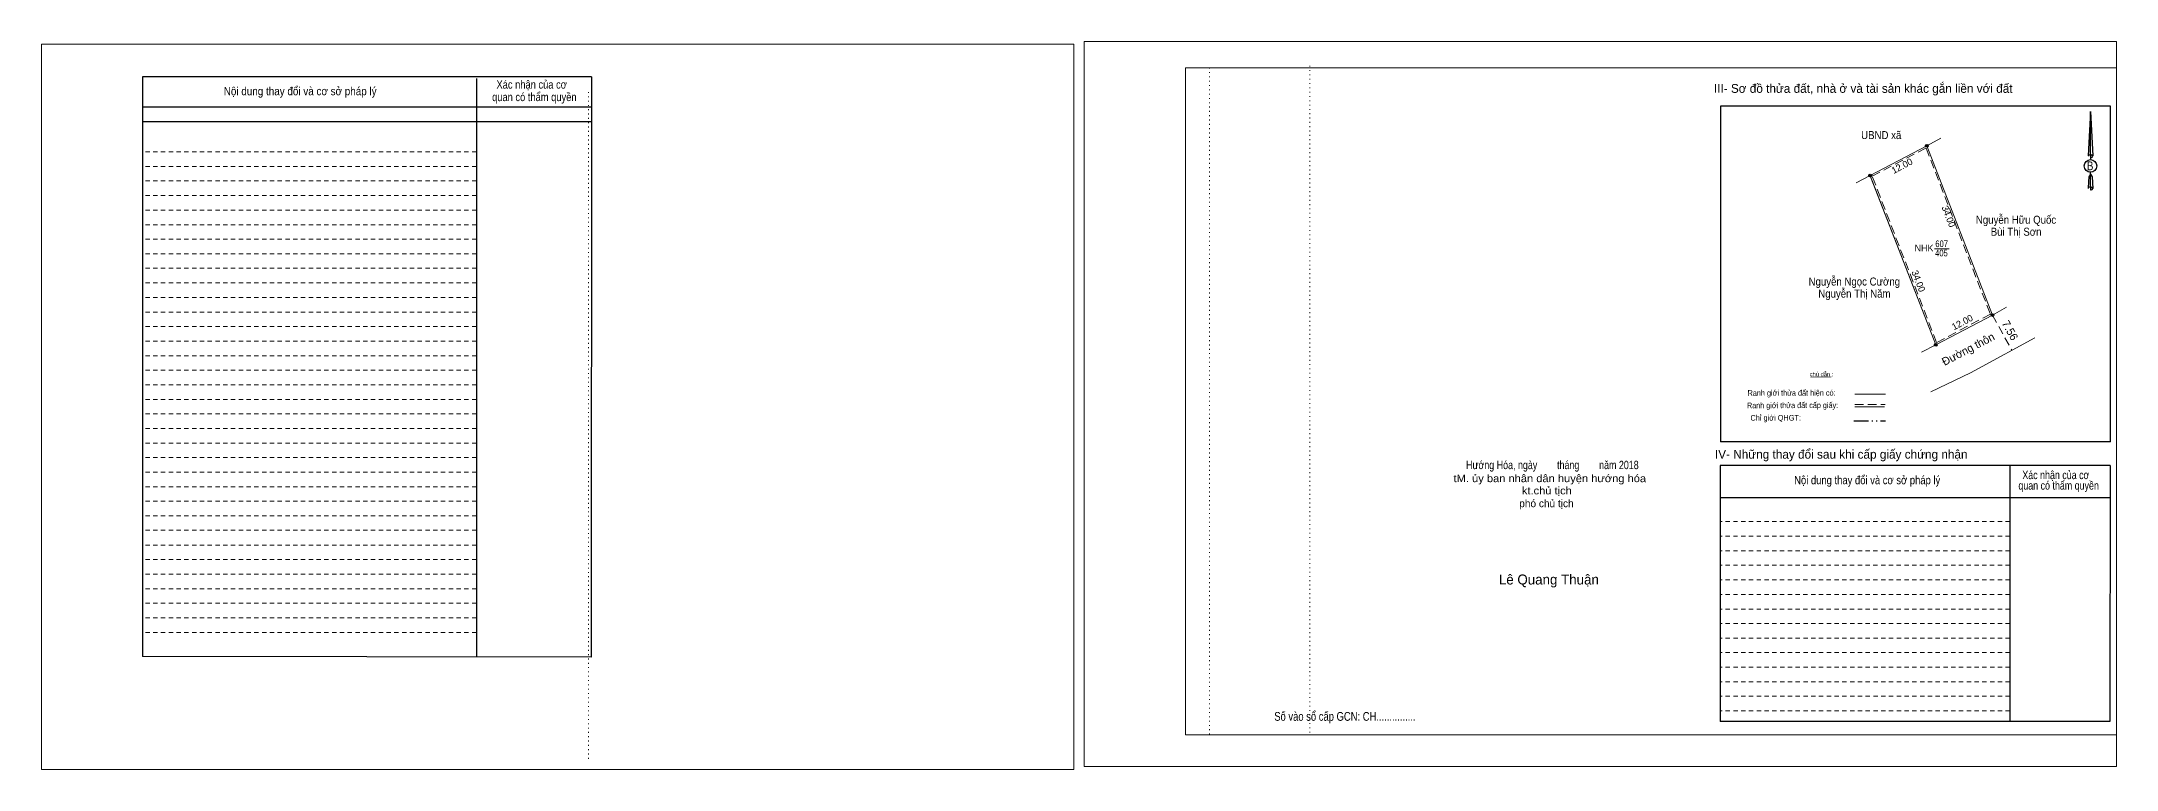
# Model space of a CAD drawing. Header units: metres. Extents: x 548132 to 548794, y 1837750 to 1837901.
# Drawn here: x 548405.1 to 548794, y 1837749.9 to 1837886.3 of the extents above; entities that cross this region are included whole.
import ezdxf
from ezdxf.enums import TextEntityAlignment as Align

# ---------------------------------------------------------------- set-up
doc = ezdxf.new("R2010")
doc.units = ezdxf.units.M
doc.header["$LTSCALE"] = 0.54
for name, pattern in [('DASH_DOUBLE_DOT', [9.2, 5, -1.2, 0.3, -1.2, 0.3, -1.2]), ('DOTTED', [1.5, 0.3, -1.2]), ('MEDIUM_DASHED', [4.5, 3, -1.5]), ('SHORT_DASHED', [2.7, 1.5, -1.2])]:
    doc.linetypes.add(name, pattern=pattern)
for name, color, linetype, lineweight in [('18', 7, 'Continuous', 25), ('28', 7, 'SHORT_DASHED', 13), ('3', 7, 'Continuous', 13), ('5', 7, 'DASH_DOUBLE_DOT', 25), ('55', 7, 'Continuous', 13), ('7', 7, 'Continuous', 13), ('8', 7, 'Continuous', 13)]:
    doc.layers.add(name, color=color, linetype=linetype, lineweight=lineweight)

msp = doc.modelspace()

# ---------------------------------------------------------------- hatches: boundary and pattern name
at = {"layer": '8'}
for points in [[(548758.7385, 1837866.74, 1), (548758.2415, 1837866.74, 1)], [(548748.1085, 1837861.17, 1), (548747.6115, 1837861.17, 1)], [(548771.0285, 1837835.04, 1), (548770.5315, 1837835.04, 1)], [(548760.3985, 1837829.47, 1), (548759.9015, 1837829.47, 1)]]:
    msp.add_hatch(color=256, dxfattribs=at).paths.add_polyline_path(points)

# ---------------------------------------------------------------- linework, layer by layer
at = {"layer": '18'}
for p, q in [((548789.15, 1837873.17), (548789.59, 1837864.84)), ((548789.15, 1837873.17), (548789.59, 1837864.84)), ((548789.15, 1837873.17), (548789.59, 1837864.84)), ((548788.79, 1837866.11), (548788.74, 1837864.85)), ((548789.15, 1837865.08), (548789.15, 1837864.78)), ((548789.15, 1837864.78), (548789.15, 1837864.55)), ((548789.15, 1837864.55), (548789.15, 1837864.21)), ((548789.15, 1837864.55), (548789.15, 1837864.21)), ((548789.15, 1837864.55), (548789.15, 1837864.21)), ((548789.15, 1837861.41), (548789.15, 1837861.77)), ((548789.15, 1837861.41), (548789.15, 1837861.77)), ((548789.15, 1837861.41), (548789.15, 1837861.77)), ((548789.15, 1837861.41), (548789.47, 1837860.95)), ((548789.15, 1837861.41), (548789.47, 1837860.95)), ((548789.15, 1837861.41), (548789.47, 1837860.95)), ((548789.59, 1837864.84), (548789.59, 1837864.85)), ((548789.15, 1837859.04), (548789.15, 1837858.73)), ((548789.15, 1837858.73), (548789.15, 1837858.48)), ((548789.47, 1837860.95), (548789.59, 1837858.77)), ((548789.47, 1837860.95), (548789.59, 1837858.77)), ((548789.47, 1837860.95), (548789.59, 1837858.77)), ((548789.59, 1837858.77), (548789.59, 1837858.78))]:
    msp.add_line(p, q, dxfattribs=at)
for points in [[(548789.15, 1837865.08), (548789.15, 1837873.17), (548788.79, 1837866.11)], [(548789.15, 1837859.04), (548789.15, 1837861.41), (548788.87, 1837860.95), (548788.79, 1837860.06), (548788.74, 1837858.78)]]:
    msp.add_lwpolyline(points, dxfattribs=at)
for centre, start_param, end_param in [((548789.1581, 1837864.8065), 1.57079633, 3.07445202), ((548789.1581, 1837864.8065), 0.06714063, 1.57079633), ((548789.1581, 1837864.8065), 4.71238898, 6.28318531), ((548789.1581, 1837858.7511), 2.49106941, 3.07427841), ((548789.1581, 1837858.7511), 1.57079633, 2.49106941), ((548789.1581, 1837858.7511), 0.06714063, 1.57079633), ((548789.1581, 1837858.7511), 4.71238898, 6.28318531)]:
    msp.add_ellipse(centre, major_axis=(0.4277, 0), ratio=0.655448, start_param=start_param, end_param=end_param, dxfattribs=at)
msp.add_ellipse((548789.1577, 1837862.9783), major_axis=(0, 1.1864), ratio=0.983453, dxfattribs=at)
at = {"layer": '28', "linetype": 'Continuous', "lineweight": 25}
for p, q in [((548508.14, 1837879.65), (548423.97, 1837879.65)), ((548486.57, 1837879.36), (548486.6, 1837771.03)), ((548508.14, 1837879.65), (548508.07, 1837770.96)), ((548508.14, 1837873.97), (548424.08, 1837873.97)), ((548508.14, 1837873.97), (548424.08, 1837873.97)), ((548508.14, 1837871.23), (548424.08, 1837871.23)), ((548792.9, 1837811.31), (548719.79, 1837811.31)), ((548774.03, 1837806.85), (548774.06, 1837758.87)), ((548792.83, 1837806.85), (548792.81, 1837758.87)), ((548792.81, 1837800.77), (548719.74, 1837800.77)), ((548508.07, 1837770.96), (548423.97, 1837771.08)), ((548792.81, 1837758.87), (548719.74, 1837758.87))]:
    msp.add_line(p, q, dxfattribs=at)
at = {"layer": '28'}
for p, q in [((548486.57, 1837865.63), (548423.97, 1837865.63)), ((548486.57, 1837862.88), (548423.97, 1837862.88)), ((548486.57, 1837860.18), (548423.97, 1837860.18)), ((548486.57, 1837857.41), (548423.97, 1837857.41)), ((548486.57, 1837854.7), (548423.97, 1837854.7)), ((548486.57, 1837851.96), (548423.97, 1837851.96)), ((548486.57, 1837849.24), (548423.97, 1837849.24)), ((548486.57, 1837846.51), (548423.97, 1837846.51)), ((548486.57, 1837843.79), (548423.97, 1837843.79)), ((548486.57, 1837841.05), (548423.97, 1837841.05)), ((548486.57, 1837838.34), (548423.97, 1837838.34)), ((548486.57, 1837835.59), (548423.97, 1837835.59)), ((548486.57, 1837832.89), (548423.97, 1837832.89)), ((548486.57, 1837830.17), (548423.97, 1837830.17)), ((548486.57, 1837827.42), (548423.97, 1837827.42)), ((548486.57, 1837824.72), (548423.97, 1837824.72)), ((548486.57, 1837821.96), (548423.97, 1837821.96)), ((548486.57, 1837819.24), (548423.97, 1837819.24)), ((548486.57, 1837816.5), (548423.97, 1837816.5)), ((548486.57, 1837813.78), (548423.97, 1837813.78)), ((548486.57, 1837811.04), (548423.97, 1837811.04)), ((548486.57, 1837808.32), (548423.97, 1837808.32)), ((548486.57, 1837805.59), (548423.97, 1837805.59)), ((548486.57, 1837802.86), (548423.97, 1837802.86)), ((548486.57, 1837800.16), (548423.97, 1837800.16)), ((548486.57, 1837797.4), (548423.97, 1837797.4)), ((548774.05, 1837796.35), (548719.74, 1837796.35)), ((548486.57, 1837794.71), (548423.97, 1837794.71)), ((548486.57, 1837791.95), (548423.97, 1837791.95)), ((548774.05, 1837793.62), (548719.74, 1837793.62)), ((548486.57, 1837789.24), (548423.97, 1837789.24)), ((548774.05, 1837790.88), (548719.74, 1837790.88)), ((548774.05, 1837788.17), (548719.74, 1837788.17)), ((548486.57, 1837786.5), (548423.97, 1837786.5)), ((548486.57, 1837783.75), (548423.97, 1837783.75)), ((548774.05, 1837785.43), (548719.74, 1837785.43)), ((548486.57, 1837781.04), (548423.97, 1837781.04)), ((548774.05, 1837782.7), (548719.74, 1837782.7)), ((548774.05, 1837779.95), (548719.74, 1837779.95)), ((548486.57, 1837778.31), (548423.97, 1837778.31)), ((548486.57, 1837775.57), (548423.97, 1837775.57)), ((548774.06, 1837777.24), (548719.74, 1837777.24)), ((548774.06, 1837774.53), (548719.74, 1837774.53)), ((548774.06, 1837771.8), (548719.74, 1837771.8)), ((548774.06, 1837769.07), (548719.74, 1837769.07)), ((548774.06, 1837766.33), (548719.74, 1837766.33)), ((548774.06, 1837763.62), (548719.74, 1837763.62)), ((548774.06, 1837760.89), (548719.74, 1837760.89))]:
    msp.add_line(p, q, dxfattribs=at)
at = {"layer": '28', "linetype": 'Continuous', "lineweight": 25}
for points in [[(548508.14, 1837879.65), (548423.97, 1837879.65), (548423.97, 1837771.08)], [(548792.9, 1837811.31), (548792.9, 1837874.14), (548719.79, 1837874.14), (548719.79, 1837811.31)], [(548792.83, 1837806.85), (548719.74, 1837806.85), (548719.74, 1837758.87)]]:
    msp.add_lwpolyline(points, dxfattribs=at)
at = {"layer": '3'}
for p, q in [((548619.48, 1837881.36), (548794.04, 1837881.36)), ((548619.48, 1837756.41), (548619.48, 1837881.36)), ((548794.04, 1837881.36), (548794.04, 1837755.36)), ((548619.48, 1837756.41), (548794.04, 1837756.41))]:
    msp.add_line(p, q, dxfattribs=at)
at = {"layer": '3', "linetype": 'DOTTED'}
for p, q in [((548624, 1837881.36), (548624, 1837756.41)), ((548642.84, 1837881.73), (548642.84, 1837756.77)), ((548507.59, 1837876.81), (548507.59, 1837751.87))]:
    msp.add_line(p, q, dxfattribs=at)
at = {"layer": '3'}
for points in [[(548405.05, 1837749.91), (548598.59, 1837749.91), (548598.59, 1837885.75), (548405.05, 1837885.75)], [(548405.05, 1837885.75), (548598.59, 1837885.75), (548598.59, 1837749.91), (548405.05, 1837749.91)], [(548405.05, 1837749.91), (548598.59, 1837749.91), (548598.59, 1837885.75), (548405.05, 1837885.75)], [(548600.51, 1837750.48), (548794.04, 1837750.48), (548794.04, 1837886.27), (548600.51, 1837886.27)]]:
    msp.add_lwpolyline(points, close=True, dxfattribs=at)
msp.add_lwpolyline([(548626.55, 1837881.36), (548794.04, 1837881.36), (548794.04, 1837756.41), (548626.55, 1837756.41)], dxfattribs=at)
at = {"layer": '5'}
msp.add_line((548744.83, 1837815.23), (548750.72, 1837815.23), dxfattribs=at)
at = {"layer": '55'}
for p, q in [((548744.96, 1837820.19), (548750.72, 1837820.19)), ((548745.01, 1837817.87), (548750.53, 1837817.87)), ((548745.01, 1837817.87), (548750.53, 1837817.87))]:
    msp.add_line(p, q, dxfattribs=at)
at = {"layer": '55', "linetype": 'MEDIUM_DASHED'}
msp.add_line((548745, 1837818.27), (548750.65, 1837818.27), dxfattribs=at)
at = {"layer": '7'}
msp.add_line((548736.73, 1837823.41), (548740.53, 1837823.47), dxfattribs=at)
at = {"layer": '8'}
for p, q in [((548758.49, 1837866.74), (548761.1, 1837868.18)), ((548747.86, 1837861.17), (548745.22, 1837859.79)), ((548759.93, 1837847.44), (548762.66, 1837847.44)), ((548770.78, 1837835.04), (548773.39, 1837836.48)), ((548768.18, 1837824.99), (548778.7, 1837830.77)), ((548760.15, 1837829.47), (548757.51, 1837828.09))]:
    msp.add_line(p, q, dxfattribs=at)
at = {"layer": '8', "linetype": 'MEDIUM_DASHED'}
msp.add_line((548770.78, 1837835.04), (548774.43, 1837828.43), dxfattribs=at)
at = {"layer": '8'}
for points in [[(548747.86, 1837861.17), (548758.49, 1837866.74), (548770.78, 1837835.04), (548760.15, 1837829.47), (548747.95, 1837860.95)], [(548758.49, 1837866.74), (548770.78, 1837835.04), (548760.15, 1837829.47), (548747.86, 1837861.17)]]:
    msp.add_lwpolyline(points, close=True, dxfattribs=at)
at = {"layer": '8', "linetype": 'MEDIUM_DASHED'}
msp.add_lwpolyline([(548748.24, 1837861.03), (548758.33, 1837866.32), (548770.4, 1837835.18), (548760.31, 1837829.89), (548748.23, 1837861.06)], close=True, dxfattribs=at)
at = {"layer": '8'}
msp.add_lwpolyline([(548759.21, 1837820.62), (548766.64, 1837824.24), (548768.18, 1837824.99)], dxfattribs=at)
at = {"layer": '8', "lineweight": 25}
for centre in [(548758.49, 1837866.74), (548747.86, 1837861.17), (548770.78, 1837835.04), (548760.15, 1837829.47)]:
    msp.add_circle(centre, 0.2485, dxfattribs=at)

# ---------------------------------------------------------------- texts
at = {"layer": '18'}
for s, height, width, p in [('B', 1.629, 0.85, (548789.095, 1837862.17)), ('Hướng Hóa, ngày        tháng        năm 2018', 1.56, 0.8, (548688.29, 1837806.17)), ('tM. ủy ban nhân dân huyện hướng hóa', 1.415, 1.1, (548687.81, 1837803.73)), ('kt.chủ tịch', 1.415, 1.1, (548687.25, 1837801.44)), ('Số vào sổ cấp GCN: CH...............', 1.65, 0.8, (548649.395, 1837759.03))]:
    msp.add_text(s, height=height, dxfattribs=dict(at, width=width)).set_placement(p, align=Align.CENTER)
for s, height, p in [('phó chủ tịch', 1.415, (548687.175, 1837799.04)), ('Lê Quang Thuận', 1.867, (548687.63, 1837784.56))]:
    msp.add_text(s, height=height, dxfattribs=at).set_placement(p, align=Align.CENTER)
at = {"layer": '28'}
for s, height, width, p in [('Nội dung thay đổi và cơ sở pháp lý', 1.537, 0.9, (548453.545, 1837876.21)), ('Nội dung thay đổi và cơ sở pháp lý', 1.537, 0.9, (548453.545, 1837876.21)), (' quan có thẩm quyền', 1.537, 0.85, (548497.195, 1837875.11)), (' quan có thẩm quyền', 1.537, 0.85, (548497.195, 1837875.11)), ('Xác nhận của cơ', 1.537, 0.85, (548496.94, 1837877.45)), ('Xác nhận của cơ', 1.537, 0.85, (548496.94, 1837877.45)), ('Nội dung thay đổi và cơ sở pháp lý', 1.556, 0.85, (548747.305, 1837803.34)), (' quan có thẩm quyền', 1.556, 0.8, (548782.96, 1837802.33)), ('Xác nhận của cơ', 1.556, 0.8, (548782.67, 1837804.3))]:
    msp.add_text(s, height=height, dxfattribs=dict(at, width=width)).set_placement(p, align=Align.CENTER)
for s, p in [('III- Sơ đồ thửa đất, nhà ở và tài sản khác gắn liền với đất', (548746.565, 1837876.66)), ('IV- Những thay đổi sau khi cấp giấy chứng nhận', (548742.44, 1837808.13))]:
    msp.add_text(s, height=1.65, dxfattribs=at).set_placement(p, align=Align.CENTER)
at = {"layer": '55'}
for s, height, width, p in [('Ranh giới thửa đất cấp giấy:', 1.06, 0.8, (548733.3137, 1837817.5971)), ('Ranh giới thửa đất hiện có:', 1.065, 0.8, (548733.1287, 1837819.9165)), ('Chỉ giới QHGT:', 1.06, 0.85, (548730.1537, 1837815.2598))]:
    msp.add_text(s, height=height, rotation=0.135, dxfattribs=dict(at, width=width)).set_placement(p, align=Align.CENTER)
at = {"layer": '7'}
msp.add_text('chú dẫn :', height=0.7841, rotation=359.974, dxfattribs=at).set_placement((548738.7448, 1837823.5689), align=Align.CENTER)
at = {"layer": '8'}
for s, height, width, p in [('UBND xã', 1.5, 0.9, (548749.935, 1837868)), ('Nguyễn Hữu Quốc', 1.5, 0.9, (548775.205, 1837852.14)), ('Bùi Thị Sơn', 1.5, 0.9, (548775.22, 1837849.89)), ('405', 1.25, 0.85, (548761.225, 1837846.03)), ('607', 1.25, 0.85, (548761.265, 1837847.76)), ('Nguyễn Ngọc Cường', 1.5, 0.9, (548744.89, 1837840.56)), ('Nguyễn Thị Năm', 1.5, 0.9, (548744.905, 1837838.3))]:
    msp.add_text(s, height=height, dxfattribs=dict(at, width=width)).set_placement(p, align=Align.CENTER)
for s, rotation, p in [('12.00', 27.654, (548754.1199, 1837862.4155)), ('34.00', 291.191, (548761.984, 1837853.2909)), ('34.00', 291.191, (548756.334, 1837841.1709)), ('12.00', 27.654, (548765.4299, 1837833.1255))]:
    msp.add_text(s, height=1.25, rotation=rotation, dxfattribs=at).set_placement(p, align=Align.CENTER)
msp.add_text('NHK', height=1.25, dxfattribs=at).set_placement((548757.955, 1837846.96), align=Align.CENTER)
for s, rotation, p in [('7.56', 298.915, (548772.48, 1837833.51)), ('Đường thôn', 27.654, (548761.8, 1837825.49))]:
    msp.add_text(s, height=1.5, rotation=rotation, dxfattribs=at).set_placement(p)

doc.saveas('drawing.dxf')
